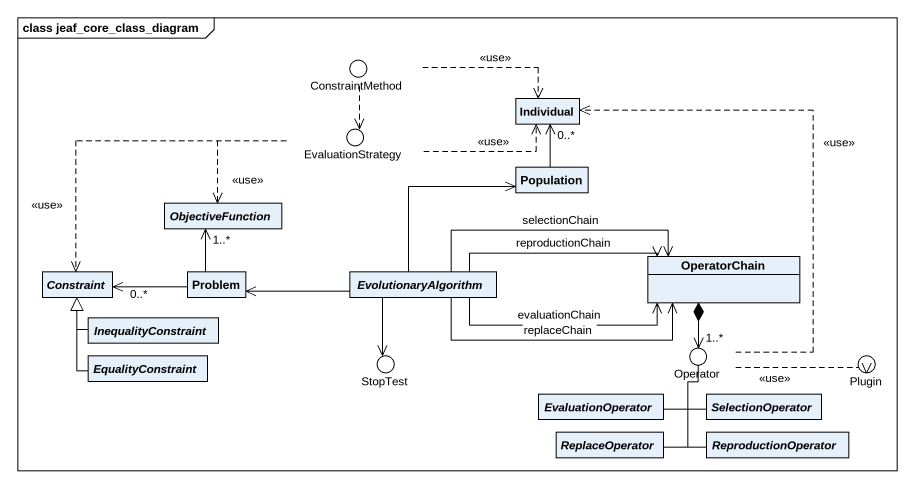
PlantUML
@startuml
mainframe class jeaf_core_class_diagram
allowmixing
hide circle
hide empty members
() ConstraintMethod
class Individual
() EvaluationStrategy
class Population
abstract class ObjectiveFunction
class OperatorChain
abstract class Constraint
abstract class InequalityConstraint
class Problem
abstract class EvolutionaryAlgorithm
abstract class EqualityConstraint
() StopTest
() Operator
() Plugin
abstract class EvaluationOperator
abstract class SelectionOperator
abstract class ReplaceOperator
abstract class ReproductionOperator
ConstraintMethod .right.> Individual : <<use>>
ConstraintMethod ..> EvaluationStrategy
Individual "0..*" <-- Population
EvaluationStrategy .right.> Individual : <<use>>
EvaluationStrategy .left.> ObjectiveFunction : <<use>>
EvaluationStrategy .left.> Constraint : <<use>>
Population <-- EvolutionaryAlgorithm
ObjectiveFunction "1..*" <-- Problem
OperatorChain *--> "1..*" Operator
Constraint "0..*" <-right- Problem
InequalityConstraint -up-|> Constraint
Problem <-right- EvolutionaryAlgorithm
EvolutionaryAlgorithm -right-> OperatorChain : selectionChain
EvolutionaryAlgorithm -right-> OperatorChain : evaluationChain
EvolutionaryAlgorithm -right-> OperatorChain : reproductionChain
EvolutionaryAlgorithm -right-> OperatorChain : replaceChain
EqualityConstraint -up-|> Constraint
StopTest <-up- EvolutionaryAlgorithm
Operator .up.> Individual : <<use>>
Operator .right.> Plugin : <<use>>
EvaluationOperator -right- Operator
SelectionOperator -up- Operator
ReplaceOperator -up- Operator
ReproductionOperator -up- Operator
@enduml
